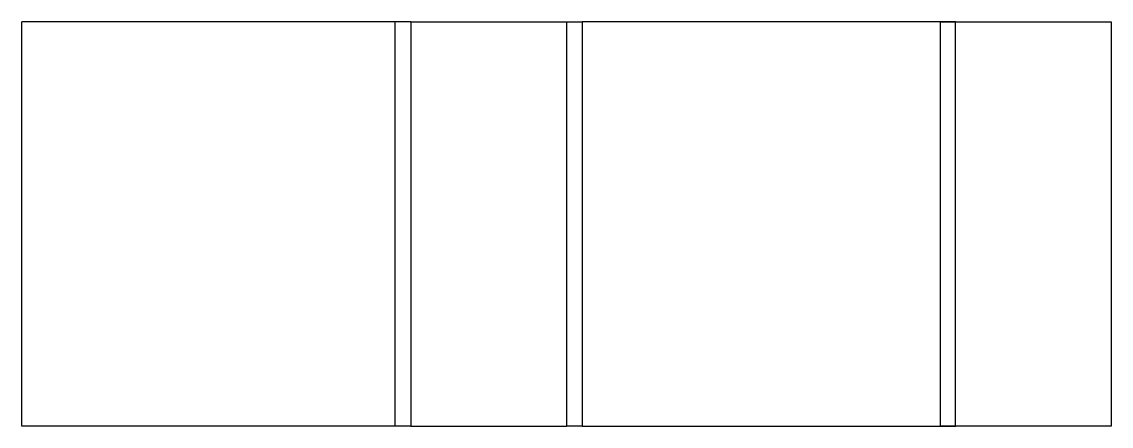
# Model space of a CAD drawing. Header units: millimetres. Extents: x -150 to 200, y -65 to 65.
import ezdxf

# ---------------------------------------------------------------- set-up
doc = ezdxf.new("R2010")
doc.units = ezdxf.units.MM
doc.layers.add('Sketch', color=7, linetype='CONTINUOUS')

msp = doc.modelspace()

# ---------------------------------------------------------------- linework, layer by layer
at = {"layer": 'Sketch'}
for p, q in [((-30, 65), (-150, 65)), ((-150, -65), (-150, 65)), ((-25, 65), (-30, 65)), ((-30, -65), (-30, 65)), ((-25, 65), (-25, -65)), ((-25, 65), (25, 65)), ((25, 65), (30, 65)), ((25, 65), (25, -65)), ((30, 65), (30, -65)), ((150, 65), (30, 65)), ((145, 65), (200, 65)), ((150, 65), (145, 65)), ((145, 65), (145, -65)), ((150, -65), (150, 65)), ((200, 65), (200, -65)), ((-30, -65), (-150, -65)), ((-25, -65), (-30, -65)), ((-25, -65), (25, -65)), ((30, -65), (25, -65)), ((30, -65), (150, -65)), ((200, -65), (145, -65)), ((145, -65), (150, -65))]:
    msp.add_line(p, q, dxfattribs=at)

doc.saveas('drawing.dxf')
